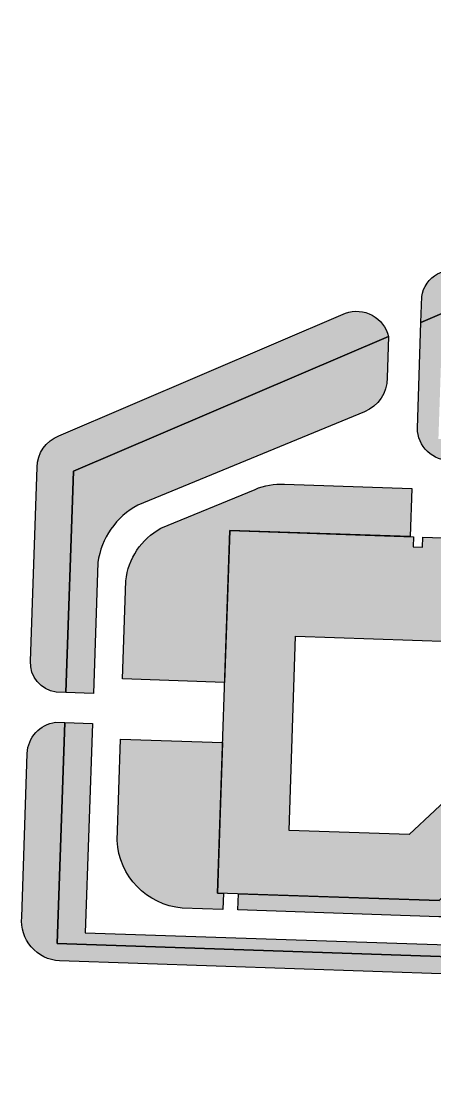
# Model space of a CAD drawing. Header units: millimetres. Extents: x 2242357 to 2245404, y 378014 to 382094.
# Drawn here: x 2243590 to 2243667.4, y 378197.3 to 378399.2 of the extents above; entities that cross this region are included whole.
import ezdxf

# ---------------------------------------------------------------- set-up
doc = ezdxf.new("R2010")
doc.units = ezdxf.units.MM
for name, color, linetype, true_color, transparency in [('школа_здание_штриховка', 7, 'Continuous', 0xae5b56, 0.5), ('школа_озеленение_штриховка', 7, 'Continuous', 0x4dd15e, 0.5), ('школа_штриховка_тропинки_площадки', 7, 'Continuous', 0xf4c085, 0.5)]:
    doc.layers.add(name, color=color, linetype=linetype, true_color=true_color, transparency=transparency)
for name, color, linetype, true_color in [('школа_контур_здания', 7, 'Continuous', 0x000000), ('школа_озеленение', 7, 'Continuous', 0x000000), ('школа_стадион', 7, 'Continuous', 0x000000), ('школа_стадион_озеленение_штриховка', 7, 'Continuous', 0x50ef34), ('школа_тропинки_площадки', 7, 'Continuous', 0x000000)]:
    doc.layers.add(name, color=color, linetype=linetype, true_color=true_color)

msp = doc.modelspace()

# ---------------------------------------------------------------- hatches: boundary and pattern name
at = {"layer": 'школа_здание_штриховка'}
h = msp.add_hatch(color=256, dxfattribs=at)
h.dxf.hatch_style = 1
h.paths.add_polyline_path([(2243626.678388776, 378235.6634368147), (2243628.993653126, 378303.6777325984), (2243663.414003733, 378302.5060346526), (2243663.349032425, 378300.5974069104), (2243665.110619335, 378300.537440997), (2243665.175590643, 378302.4460687392), (2243677.835550603, 378302.0151129581), (2243677.894607343, 378303.749991563), (2243704.141591292, 378302.8565219546), (2243704.229286994, 378305.4327121721), (2243748.635819305, 378303.9210761262), (2243748.489066863, 378299.6100073039), (2243746.203630939, 378299.6878054823), (2243746.019879094, 378294.2898247634), (2243748.305315019, 378294.212026585), (2243747.236645953, 378262.8183008684), (2243727.741860985, 378263.4819198931), (2243727.815326146, 378265.6400670732), (2243722.775138458, 378265.8116393395), (2243722.701673296, 378263.6534921594), (2243706.625953353, 378264.2007233091), (2243706.699418515, 378266.3588704892), (2243699.657588719, 378266.5985803516), (2243692.327866969, 378259.7548327972), (2243693.835156506, 378258.1422677577), (2243668.244677422, 378234.2484850736)])
h.paths.add_polyline_path([(2243640.103681209, 378247.41173543), (2243641.343694868, 378283.8389605925), (2243677.834653729, 378282.5967773845), (2243677.070071222, 378260.1360416295), (2243662.621264599, 378246.6452177817)], flags=16)
at = {"layer": 'школа_озеленение_штриховка'}
h = msp.add_hatch(color=256, dxfattribs=at)
h.dxf.hatch_style = 1
edge = h.paths.add_edge_path()
edge.add_line((2243603.446597336, 378273.1290430246), (2243598.267597921, 378273.3053405599))
edge.add_line((2243598.267597921, 378273.3053405599), (2243599.679595587, 378314.784848892))
edge.add_line((2243599.679595587, 378314.784848892), (2243658.763997902, 378340.0929606286))
edge.add_line((2243658.763997902, 378340.0929606286), (2243658.498625462, 378332.2972548625))
edge.add_arc((2243651.733581699, 378332.2364143181), 6.765317338688112, -67.93927061695678, 0.5152682766587873, ccw=False)
edge.add_line((2243654.274561357, 378325.9664110428), (2243611.775708068, 378308.4395279975))
edge.add_arc((2243618.624771556, 378295.6839095085), 14.47810324919163, 118.2333452184391, 172.1748671327044)
edge.add_line((2243604.281485315, 378297.6551054691), (2243603.446597336, 378273.1290430246))
h = msp.add_hatch(color=256, dxfattribs=at)
h.dxf.hatch_style = 1
edge = h.paths.add_edge_path()
edge.add_line((2243608.898910183, 378275.8299732227), (2243609.525720989, 378294.2434626313))
edge.add_arc((2243622.279986043, 378292.8840131128), 12.82651082923936, 118.9952664273599, 173.9159377061202, ccw=False)
edge.add_line((2243616.062497037, 378304.1028459629), (2243633.738261551, 378311.3924792915))
edge.add_arc((2243638.600280508, 378300.027364642), 12.3614343561826, 87.01484802794198, 113.1613366768076, ccw=False)
edge.add_line((2243639.244028936, 378312.3720253219), (2243663.095033632, 378311.5557778374))
edge.add_line((2243663.095033632, 378311.5557778374), (2243662.787698443, 378302.5273546161))
edge.add_line((2243662.787698443, 378302.5273546161), (2243628.993653126, 378303.6777325984))
edge.add_line((2243628.993653126, 378303.6777325984), (2243628.023530548, 378275.1789549153))
edge.add_line((2243628.023530548, 378275.1789549153), (2243608.898910183, 378275.8299732227))
h = msp.add_hatch(color=256, dxfattribs=at)
h.dxf.hatch_style = 1
edge = h.paths.add_edge_path()
edge.add_line((2243598.074729637, 378267.63955102), (2243603.253729051, 378267.4632534847))
edge.add_line((2243603.253729051, 378267.4632534847), (2243601.918281836, 378228.2325272033))
edge.add_line((2243601.918281836, 378228.2325272033), (2243671.605073574, 378225.8603296722))
edge.add_arc((2243672.059419692, 378238.1393074468), 12.28738074541695, 267.8809112081336, 316.0766450996783)
edge.add_line((2243680.909631853, 378229.6156069426), (2243702.51863239, 378249.7687940339))
edge.add_arc((2243710.327552002, 378240.2844335185), 12.28545155481022, 88.14650465906601, 129.4662309426415, ccw=False)
edge.add_line((2243710.724912087, 378252.5634572937), (2243758.900843781, 378250.9235076939))
edge.add_line((2243758.900843781, 378250.9235076939), (2243759.892142293, 378280.0443595813))
edge.add_line((2243759.892142293, 378280.0443595813), (2243765.656133983, 378279.8481484124))
edge.add_line((2243765.656133983, 378279.8481484124), (2243790.139878503, 378279.0147009707))
edge.add_line((2243790.139878503, 378279.0147009707), (2243788.120601374, 378219.6954651768))
edge.add_line((2243788.120601374, 378219.6954651768), (2243596.664527616, 378226.2127924084))
edge.add_line((2243596.664527616, 378226.2127924084), (2243598.074729637, 378267.63955102))
edge = h.paths.add_edge_path(flags=16)
edge.add_line((2243711.320157453, 378252.0671196542), (2243759.14740731, 378250.43903948))
edge.add_line((2243759.14740731, 378250.43903948), (2243760.147992137, 378279.8326905399))
edge.add_line((2243760.147992137, 378279.8326905399), (2243766.939851612, 378279.6014898794))
edge.add_line((2243766.939851612, 378279.6014898794), (2243766.919039447, 378278.9901019374))
edge.add_line((2243766.919039447, 378278.9901019374), (2243760.8047134, 378279.1982387851))
edge.add_line((2243760.8047134, 378279.1982387851), (2243759.890713771, 378252.3481553074))
edge.add_arc((2243760.890134885, 378252.3141341647), 0.9999999998028002, 178.0503558834527, 268.0503559041322)
edge.add_line((2243760.856113742, 378251.3147130511), (2243780.435884902, 378250.6482010244))
edge.add_arc((2243780.469906045, 378251.6476221376), 0.9999999998067608, 268.0503558767865, 358.0503558834527)
edge.add_line((2243781.469327158, 378251.6136009948), (2243782.404138951, 378279.0750724145))
edge.add_line((2243782.404138951, 378279.0750724145), (2243783.050274487, 378279.0530774125))
edge.add_line((2243783.050274487, 378279.0530774125), (2243781.182427202, 378224.1823159982))
edge.add_line((2243781.182427202, 378224.1823159982), (2243680.553930039, 378227.6077954409))
edge.add_line((2243680.553930039, 378227.6077954409), (2243679.596164512, 378227.6403985923))
edge.add_line((2243679.596164512, 378227.6403985923), (2243702.803585695, 378249.2843196147))
edge.add_arc((2243710.627420379, 378239.7635980916), 12.32300805382037, 86.7774227764296, 129.4123084994112, ccw=False)
edge = h.paths.add_edge_path(flags=0)
edge.add_line((2243782.404138951, 378279.0750724145), (2243781.469327158, 378251.6136009948))
edge.add_arc((2243780.469906045, 378251.6476221376), 0.9999999998028002, 268.0503558768999, 358.05035588345265, ccw=False)
edge.add_line((2243780.435884902, 378250.6482010243), (2243760.856113742, 378251.3147130511))
edge.add_arc((2243760.890134885, 378252.3141341647), 1.000000000139962, 178.0503558834527, 268.05035590413223, ccw=False)
edge.add_line((2243759.890713771, 378252.3481553074), (2243760.8047134, 378279.1982387851))
edge.add_line((2243760.8047134, 378279.1982387851), (2243766.919039447, 378278.9901019374))
edge.add_line((2243766.919039447, 378278.9901019374), (2243766.939851612, 378279.6014898794))
edge.add_line((2243766.939851612, 378279.6014898794), (2243782.404138951, 378279.0750724145))
h = msp.add_hatch(color=256, dxfattribs=at)
h.dxf.hatch_style = 1
edge = h.paths.add_edge_path()
edge.add_line((2243722.073715487, 378263.6748683762), (2243721.964940798, 378260.4794519099))
edge.add_arc((2243717.589199056, 378262.465813035), 4.805491266124902, 274.2473315010768, 335.58440087935236, ccw=False)
edge.add_line((2243717.945103562, 378257.6735193991), (2243706.673260868, 378258.0572224903))
edge.add_arc((2243706.680302245, 378250.0058753506), 8.051350218805883, 90.05010851911895, 134.9688388262582)
edge.add_line((2243700.990235062, 378255.7021351591), (2243678.479007312, 378234.7590373992))
edge.add_arc((2243668.354642885, 378247.488423127), 16.26468616499927, 269.31259176351904, 308.4971157879816, ccw=False)
edge.add_line((2243668.159511392, 378231.2249075246), (2243630.508483103, 378232.5065804805))
edge.add_line((2243630.508483103, 378232.5065804805), (2243630.611387693, 378235.5295541938))
edge.add_line((2243630.611387693, 378235.5295541938), (2243668.244677422, 378234.2484850736))
edge.add_line((2243668.244677422, 378234.2484850736), (2243693.835156506, 378258.1422677577))
edge.add_line((2243693.835156506, 378258.1422677577), (2243692.327866969, 378259.7548327972))
edge.add_line((2243692.327866969, 378259.7548327972), (2243699.657588719, 378266.5985803516))
edge.add_line((2243699.657588719, 378266.5985803516), (2243706.699418515, 378266.3588704892))
edge.add_line((2243706.699418515, 378266.3588704892), (2243706.625953353, 378264.2007233091))
edge.add_line((2243706.625953353, 378264.2007233091), (2243722.073715487, 378263.6748683762))
h = msp.add_hatch(color=256, dxfattribs=at)
h.dxf.hatch_style = 1
edge = h.paths.add_edge_path()
edge.add_line((2243627.639305974, 378263.8917929083), (2243626.678388776, 378235.6634368147))
edge.add_line((2243626.678388776, 378235.6634368147), (2243627.828543081, 378235.6242845861))
edge.add_line((2243627.828543081, 378235.6242845861), (2243627.725638491, 378232.6013108728))
edge.add_line((2243627.725638491, 378232.6013108728), (2243620.089341014, 378232.8612569195))
edge.add_arc((2243621.253888937, 378246.2166464713), 13.40606586381325, 183.0378796945367, 265.01659299819835, ccw=False)
edge.add_line((2243607.866662404, 378245.5061764049), (2243608.514685609, 378264.5428112157))
edge.add_line((2243608.514685609, 378264.5428112157), (2243627.639305974, 378263.8917929083))
at = {"layer": 'школа_стадион_озеленение_штриховка'}
h = msp.add_hatch(color=256, dxfattribs=at)
h.dxf.hatch_style = 1
edge = h.paths.add_edge_path()
edge.add_arc((2243670.378777553, 378322.9817287929), 6.230163834070805, 180.836640883767, 271.6800654926664, ccw=False)
edge.add_line((2243664.149277912, 378322.8907583133), (2243664.823204766, 378342.6883509234))
edge.add_line((2243664.823204766, 378342.6883509234), (2243754.804010008, 378381.2305749955))
edge.add_line((2243754.804010008, 378381.2305749955), (2243777.697382865, 378327.5769392804))
edge.add_line((2243777.697382865, 378327.5769392804), (2243745.570692714, 378314.2008644335))
edge.add_line((2243745.570692714, 378314.2008644335), (2243670.561436441, 378316.7542431743))
edge = h.paths.add_edge_path(flags=16)
edge.add_arc((2243748.263283913, 378336.8182445784), 15.83884499440259, 267.7515851831714, 448.3491265716008)
edge.add_line((2243748.719588212, 378352.6505153298), (2243705.496260617, 378354.121874083))
edge.add_arc((2243705.121731546, 378338.2868196333), 15.83948299186033, 88.64509875673404, 267.4556129980807)
edge.add_line((2243704.418564052, 378322.4629523145), (2243747.641891648, 378320.9915935616))
h.paths.add_polyline_path([(2243678.906831068, 378338.7345116701), (2243688.304715455, 378338.41459971), (2243687.684397332, 378320.1918424374), (2243678.286512945, 378320.5117543975)], flags=16)
h.paths.add_polyline_path([(2243668.097071212, 378320.8586116415), (2243668.717389335, 378339.081368914), (2243677.774854488, 378338.7730451135), (2243677.154536366, 378320.5502878409)], flags=16)
h.paths.add_polyline_path([(2243672.09286591, 378320.7225913989), (2243672.943913996, 378320.6936209998), (2243672.807211873, 378316.6777950727), (2243671.956163788, 378316.7067654718)], flags=16)
h.paths.add_polyline_path([(2243682.312510096, 378316.3542266545), (2243682.449212219, 378320.3700525815), (2243683.22920192, 378320.3435010701), (2243683.092499797, 378316.3276751431)], flags=17)
h.paths.add_polyline_path([(2243741.196774976, 378314.3497563053), (2243741.430066888, 378321.203049348), (2243744.581423583, 378321.0957744917), (2243744.348131671, 378314.242481449)], flags=17)
h.paths.add_polyline_path([(2243731.1728815, 378365.536832572), (2243749.375395396, 378364.9172035513), (2243749.066859506, 378355.8535079489), (2243730.86434561, 378356.4731369696)], flags=16)
h.paths.add_polyline_path([(2243745.832876783, 378355.9635954653), (2243747.16811339, 378355.918142878), (2243747.058805056, 378352.7070497979), (2243745.723568449, 378352.7525023851)], flags=16)
h.paths.add_polyline_path([(2243732.480510711, 378356.4181213379), (2243733.886805702, 378356.370249863), (2243733.777497368, 378353.1591567829), (2243732.371202378, 378353.2070282578)], flags=16)
at = {"layer": 'школа_штриховка_тропинки_площадки'}
h = msp.add_hatch(color=256, dxfattribs=at)
h.dxf.hatch_style = 1
edge = h.paths.add_edge_path()
edge.add_line((2243664.823204766, 378342.6883509234), (2243664.98905764, 378347.5605230519))
edge.add_arc((2243670.721794383, 378346.7622977699), 5.788042343140623, 118.68282880223879, 172.073111405082, ccw=False)
edge.add_line((2243667.943762104, 378351.8400896939), (2243691.747975009, 378362.036345497))
edge.add_arc((2243685.952512612, 378372.4241556466), 11.89512438345643, 299.1575815996043, 335.1834735250258)
edge.add_line((2243696.749199023, 378367.431606534), (2243701.798285429, 378380.1480434026))
edge.add_arc((2243713.236279895, 378373.0787864205), 13.44626757458422, 121.90135051830629, 148.2818454535942, ccw=False)
edge.add_line((2243706.130487577, 378384.4941194082), (2243738.068494659, 378398.1743906845))
edge.add_arc((2243742.903246675, 378386.7273161446), 12.4261958208204, 27.406326657265822, 112.89710498070869, ccw=False)
edge.add_line((2243753.93478299, 378392.4470669351), (2243778.722135087, 378334.3546413194))
edge.add_arc((2243771.971091585, 378331.9090433721), 7.18035776799046, -37.108553735609576, 19.913162713050212, ccw=False)
edge.add_line((2243777.697382865, 378327.5769392804), (2243754.804010008, 378381.2305749955))
edge.add_line((2243754.804010008, 378381.2305749955), (2243664.823204766, 378342.6883509234))
h = msp.add_hatch(color=256, dxfattribs=at)
h.dxf.hatch_style = 1
edge = h.paths.add_edge_path()
edge.add_line((2243598.267597921, 378273.3053405599), (2243596.439910189, 378273.3675566014))
edge.add_arc((2243597.239879109, 378278.9167157527), 5.606524552632646, 177.1770521002279, 261.7967341652445, ccw=False)
edge.add_line((2243591.640158118, 378279.1928359887), (2243592.878215078, 378315.5625802335))
edge.add_arc((2243599.334540586, 378315.4295750046), 6.457695367435289, 111.62480939095289, 178.8198301822856, ccw=False)
edge.add_line((2243596.954704733, 378321.4327583911), (2243650.680305021, 378344.4454900414))
edge.add_arc((2243652.743501977, 378338.5943978418), 6.204197096196121, 13.977459951158096, 109.42353733710189, ccw=False)
edge.add_line((2243658.763997902, 378340.0929606286), (2243599.679595587, 378314.784848892))
edge.add_line((2243599.679595587, 378314.784848892), (2243598.267597921, 378273.3053405599))
h = msp.add_hatch(color=256, dxfattribs=at)
h.dxf.hatch_style = 1
edge = h.paths.add_edge_path()
edge.add_arc((2243780.1068116, 378316.1876738176), 5.856660120064606, 23.871120317630925, 90.47590166670142, ccw=False)
edge.add_line((2243785.462481586, 378318.5577511914), (2243819.148293768, 378239.6106119079))
edge.add_arc((2243812.8168058, 378236.4352404458), 7.083129520658059, -24.631806411946116, 26.634706626071022, ccw=False)
edge.add_line((2243819.255405103, 378233.4830949848), (2243806.725086284, 378205.7763209706))
edge.add_arc((2243793.111280621, 378212.5109229409), 15.18850118793179, 268.7778429039731, 333.6788969511584, ccw=False)
edge.add_line((2243792.787324353, 378197.3258769853), (2243726.666671969, 378199.5766801063))
edge.add_arc((2243726.878369736, 378205.3741784712), 5.801362187931995, 234.1135745195709, 267.908752865461, ccw=False)
edge.add_line((2243723.477724782, 378200.6740277148), (2243705.334158376, 378217.729163771))
edge.add_arc((2243700.087528543, 378210.525385114), 8.911876993721773, 53.93353645666103, 91.48966501788911)
edge.add_line((2243699.855849772, 378219.4342501653), (2243597.062461267, 378222.9334243466))
edge.add_arc((2243597.527287065, 378230.4725696138), 7.553461086349254, 174.7906668856975, 266.47189623764467, ccw=False)
edge.add_line((2243590.005024629, 378231.1583846188), (2243591.049635188, 378261.8453563253))
edge.add_arc((2243597.119655259, 378261.6729875224), 6.072466933932258, 97.17629630028199, 178.3734235627398, ccw=False)
edge.add_line((2243596.361065824, 378267.6978855905), (2243598.074729637, 378267.63955102))
edge.add_line((2243598.074729637, 378267.63955102), (2243596.664527616, 378226.2127924084))
edge.add_line((2243596.664527616, 378226.2127924084), (2243788.120601374, 378219.6954651768))
edge.add_line((2243788.120601374, 378219.6954651768), (2243790.139878503, 378279.0147009707))
edge.add_line((2243790.139878503, 378279.0147009707), (2243796.775322767, 378282.8652734137))
edge.add_line((2243796.775322767, 378282.8652734137), (2243780.058166442, 378322.0441319119))

# ---------------------------------------------------------------- linework, layer by layer
at = {"layer": 'школа_контур_здания'}
msp.add_lwpolyline([(2243668.244677422, 378234.2484850736), (2243626.678388776, 378235.6634368147), (2243628.993653126, 378303.6777325984), (2243663.414003733, 378302.5060346526), (2243663.349032425, 378300.5974069104), (2243665.110619335, 378300.537440997), (2243665.175590643, 378302.4460687392), (2243677.835550603, 378302.0151129581)], dxfattribs=at)
msp.add_lwpolyline([(2243640.103681209, 378247.41173543), (2243641.343694868, 378283.8389605925), (2243677.834653729, 378282.5967773845), (2243677.070071222, 378260.1360416295), (2243662.621264599, 378246.6452177817)], close=True, dxfattribs=at)
at = {"layer": 'школа_озеленение'}
for points in [[(2243603.446597336, 378273.1290430246), (2243598.267597921, 378273.3053405599), (2243599.679595587, 378314.784848892), (2243658.763997902, 378340.0929606286), (2243658.498625462, 378332.2972548625, -0.3079006816933259), (2243654.274561357, 378325.9664110428), (2243611.775708068, 378308.4395279975, 0.2398089100238289), (2243604.281485315, 378297.6551054691)], [(2243608.898910183, 378275.8299732227), (2243609.525720989, 378294.2434626313, -0.244331611691551), (2243616.062497037, 378304.1028459629), (2243633.738261551, 378311.3924792915, -0.1145831302224984), (2243639.244028936, 378312.3720253219), (2243663.095033632, 378311.5557778374), (2243662.787698443, 378302.5273546161), (2243628.993653126, 378303.6777325984), (2243628.023530548, 378275.1789549153)], [(2243598.074729637, 378267.63955102), (2243603.253729051, 378267.4632534847), (2243601.918281836, 378228.2325272033), (2243671.605073574, 378225.8603296722, 0.2134493604133375), (2243680.909631853, 378229.6156069426), (2243702.51863239, 378249.7687940339, -0.1822705087878983), (2243710.724912087, 378252.5634572937), (2243758.900843781, 378250.9235076939), (2243759.892142293, 378280.0443595813), (2243765.656133983, 378279.8481484124), (2243790.139878503, 378279.0147009707), (2243788.120601374, 378219.6954651768), (2243596.664527616, 378226.2127924084)], [(2243722.073715487, 378263.6748683762), (2243721.964940798, 378260.4794519099, -0.2742119865024112), (2243717.945103562, 378257.6735193991), (2243706.673260868, 378258.0572224903, 0.1985437570504858), (2243700.990235062, 378255.7021351591), (2243678.479007312, 378234.7590373992, -0.1726604521810134), (2243668.159511392, 378231.2249075246), (2243630.508483103, 378232.5065804805), (2243630.611387693, 378235.5295541938), (2243668.244677422, 378234.2484850736), (2243693.835156506, 378258.1422677577), (2243692.327866969, 378259.7548327972), (2243699.657588719, 378266.5985803516), (2243706.699418515, 378266.3588704892), (2243706.625953353, 378264.2007233091)], [(2243627.639305974, 378263.8917929083), (2243626.678388776, 378235.6634368147), (2243627.828543081, 378235.6242845861), (2243627.725638491, 378232.6013108728), (2243620.089341014, 378232.8612569195, -0.3737788186485126), (2243607.866662404, 378245.5061764049), (2243608.514685609, 378264.5428112157)]]:
    msp.add_lwpolyline(points, format="xyb", close=True, dxfattribs=at)
at = {"layer": 'школа_стадион'}
msp.add_lwpolyline([(2243670.561436441, 378316.7542431743, -0.418531709571251), (2243664.149277912, 378322.8907583133), (2243664.823204766, 378342.6883509234), (2243754.804010008, 378381.2305749955), (2243777.697382865, 378327.5769392804), (2243745.570692714, 378314.2008644335)], format="xyb", close=True, dxfattribs=at)
at = {"layer": 'школа_тропинки_площадки'}
for points in [[(2243664.823204766, 378342.6883509234), (2243664.98905764, 378347.5605230519, -0.2372668151434532), (2243667.943762104, 378351.8400896939), (2243691.747975009, 378362.036345497, 0.15850025127756), (2243696.749199023, 378367.431606534), (2243701.798285429, 378380.1480434026, -0.115617702265103), (2243706.130487577, 378384.4941194082), (2243738.068494659, 378398.1743906845, -0.3913460551890769), (2243753.93478299, 378392.4470669351), (2243778.722135087, 378334.3546413194, -0.2540685164943765), (2243777.697382865, 378327.5769392804), (2243754.804010008, 378381.2305749955)], [(2243598.267597921, 378273.3053405599), (2243596.439910189, 378273.3675566014, -0.3869695589917598), (2243591.640158118, 378279.1928359887), (2243592.878215078, 378315.5625802335, -0.3018940942110198), (2243596.954704733, 378321.4327583911), (2243650.680305021, 378344.4454900414, -0.4423357421436152), (2243658.763997902, 378340.0929606286), (2243599.679595587, 378314.784848892)], [(2243780.058166442, 378322.0441319119, -0.2990861432147847), (2243785.462481586, 378318.5577511914), (2243819.148293768, 378239.6106119079, -0.2274996440716965), (2243819.255405103, 378233.4830949848), (2243806.725086284, 378205.7763209706, -0.2910050666797715), (2243792.787324353, 378197.3258769853), (2243726.666671969, 378199.5766801063, -0.148537458665985), (2243723.477724782, 378200.6740277148), (2243705.334158376, 378217.729163771, 0.165352261150451), (2243699.855849772, 378219.4342501653), (2243597.062461267, 378222.9334243466, -0.4228342737165673), (2243590.005024629, 378231.1583846188), (2243591.049635188, 378261.8453563253, -0.3698969825245025), (2243596.361065824, 378267.6978855905), (2243598.074729637, 378267.63955102), (2243596.664527616, 378226.2127924084), (2243788.120601374, 378219.6954651768), (2243790.139878503, 378279.0147009707), (2243796.775322767, 378282.8652734137)]]:
    msp.add_lwpolyline(points, format="xyb", close=True, dxfattribs=at)

doc.saveas('drawing.dxf')
